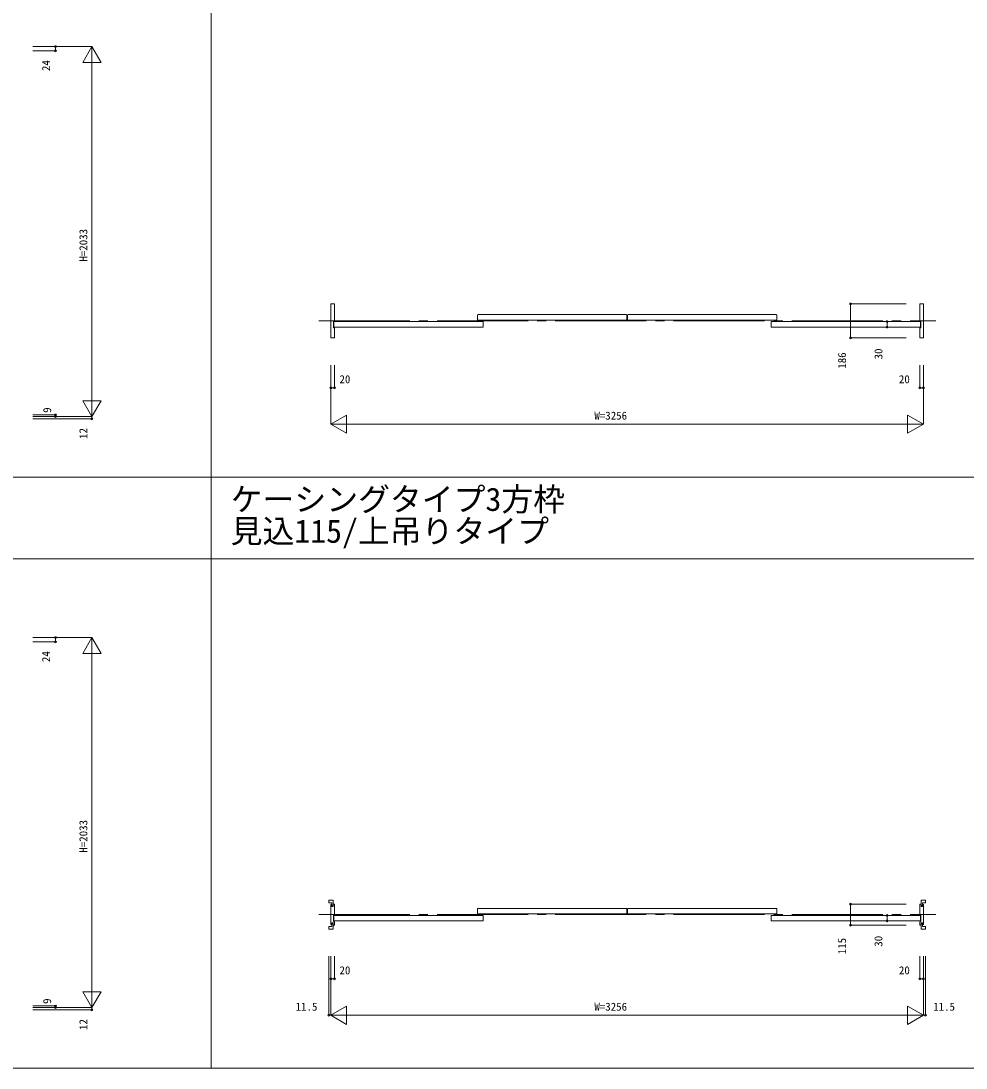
# Model space of a CAD drawing. Units: millimetres, scale not verified. Extents: x -14341 to 14341, y -10000 to 10000.
# Drawn here: x -9685 to -4492, y -10000 to -4247 of the extents above; entities that cross this region are included whole.
import ezdxf
from ezdxf.enums import TextEntityAlignment as Align

# ---------------------------------------------------------------- set-up
doc = ezdxf.new("R2010")
doc.units = ezdxf.units.MM
doc.header["$LTSCALE"] = 50
doc.linetypes.add('USER1', pattern=[13, 10, -1, 1, -1])
for name, color, linetype, lineweight in [('0-0_0', 7, 'Continuous', 18), ('0-1_YKK_F1', 7, 'Continuous', 18), ('0-3_YKK_N1', 2, 'Continuous', 18), ('0-4_YKK_B1', 4, 'Continuous', 18), ('0-5_YKK_Z1', 7, 'Continuous', 18)]:
    doc.layers.add(name, color=color, linetype=linetype, lineweight=lineweight)
doc.styles.add('ＭＳ ゴシック', font='')
doc.styles.get('ＭＳ ゴシック').set_extended_font_data('MS Gothic')

msp = doc.modelspace()

# ---------------------------------------------------------------- linework, layer by layer
at = {"layer": '0-1_YKK_F1'}
for p, q in [((-8640.51, -10000), (-8640.51, 9500)), ((-14340.51, -6752.5), (8459.49, -6752.5)), ((-14340.51, -7202.5), (8459.49, -7202.5)), ((-14340.51, -10000), (14340.51, -10000))]:
    msp.add_line(p, q, dxfattribs=at)
at = {"layer": '0-3_YKK_N1'}
for p, q in [((-9620.01, -4387.5), (-9295.01, -4387.5)), ((-9620.01, -4411.5), (-9495.01, -4411.5)), ((-9495.01, -4387.5), (-9495.01, -4411.5)), ((-9345.01, -4474.1), (-9295.01, -4387.5)), ((-9295.01, -6420.5), (-9295.01, -4387.5)), ((-9295.01, -4387.5), (-9245.01, -4474.1)), ((-9345.01, -4474.1), (-9245.01, -4474.1)), ((-5126.01, -5987.5), (-5126.01, -5801.5)), ((-4821.01, -5801.5), (-5126.01, -5801.5)), ((-4926.01, -5928.5), (-4926.01, -5898.5)), ((-4821.01, -5987.5), (-5126.01, -5987.5)), ((-7982.01, -6137.5), (-7982.01, -6462.5)), ((-7962.01, -6137.5), (-7962.01, -6262.5)), ((-4726.01, -6137.5), (-4726.01, -6462.5)), ((-7982.01, -6262.5), (-7962.01, -6262.5)), ((-9345.01, -6333.9), (-9245.01, -6333.9)), ((-9345.01, -6333.9), (-9295.01, -6420.5)), ((-9295.01, -6420.5), (-9245.01, -6333.9)), ((-9620.01, -6420.5), (-9295.01, -6420.5)), ((-9620.01, -6432.5), (-9295.01, -6432.5)), ((-9295.01, -6420.5), (-9295.01, -6432.5)), ((-7982.01, -6462.5), (-7895.41, -6412.5)), ((-7895.41, -6412.5), (-7895.41, -6512.5)), ((-4812.61, -6412.5), (-4812.61, -6512.5)), ((-4812.61, -6412.5), (-4726.01, -6462.5)), ((-7982.01, -6462.5), (-4726.01, -6462.5)), ((-7982.01, -6462.5), (-7895.41, -6512.5)), ((-4812.61, -6512.5), (-4726.01, -6462.5)), ((-9620.01, -7635), (-9295.01, -7635)), ((-9495.01, -7635), (-9495.01, -7659)), ((-9345.01, -7721.6), (-9295.01, -7635)), ((-9295.01, -9668), (-9295.01, -7635)), ((-9295.01, -7635), (-9245.01, -7721.6)), ((-9620.01, -7659), (-9495.01, -7659)), ((-9345.01, -7721.6), (-9245.01, -7721.6)), ((-5126.01, -9214.5), (-5126.01, -9099.5)), ((-4821.01, -9099.5), (-5126.01, -9099.5)), ((-4926.01, -9191), (-4926.01, -9161)), ((-4821.01, -9214.5), (-5126.01, -9214.5)), ((-7993.51, -9385), (-7993.51, -9710)), ((-7982.01, -9385), (-7982.01, -9710)), ((-7962.01, -9385), (-7962.01, -9510)), ((-4726.01, -9385), (-4726.01, -9710)), ((-4714.51, -9385), (-4714.51, -9710)), ((-7982.01, -9510), (-7962.01, -9510)), ((-9345.01, -9581.4), (-9245.01, -9581.4)), ((-9345.01, -9581.4), (-9295.01, -9668)), ((-9295.01, -9668), (-9245.01, -9581.4)), ((-7982.01, -9710), (-7895.41, -9660)), ((-7895.41, -9660), (-7895.41, -9760)), ((-4812.61, -9660), (-4812.61, -9760)), ((-4812.61, -9660), (-4726.01, -9710)), ((-9620.01, -9668), (-9295.01, -9668)), ((-9620.01, -9680), (-9295.01, -9680)), ((-9295.01, -9668), (-9295.01, -9680)), ((-7982.01, -9710), (-7993.51, -9710)), ((-7982.01, -9710), (-4726.01, -9710)), ((-7982.01, -9710), (-7895.41, -9760)), ((-4812.61, -9760), (-4726.01, -9710)), ((-4726.01, -9710), (-4714.51, -9710))]:
    msp.add_line(p, q, dxfattribs=at)
for points in [[(-4746.01, -6137.5), (-4746.01, -6262.5), (-4726.01, -6262.5)], [(-9620.01, -6411.5), (-9495.01, -6411.5), (-9495.01, -6420.5)], [(-4746.01, -9385), (-4746.01, -9510), (-4726.01, -9510)], [(-9620.01, -9659), (-9495.01, -9659), (-9495.01, -9668)]]:
    msp.add_lwpolyline(points, dxfattribs=at)
for centre in [(-9495.01, -4387.5), (-9495.01, -4411.5), (-5126.01, -5801.5), (-4926.01, -5898.5), (-4926.01, -5928.5), (-5126.01, -5987.5), (-7982.01, -6262.5), (-7962.01, -6262.5), (-4746.01, -6262.5), (-4726.01, -6262.5), (-9495.01, -6411.5), (-9495.01, -6420.5), (-9295.01, -6432.5), (-9495.01, -7635), (-9495.01, -7659), (-5126.01, -9099.5), (-4926.01, -9161), (-4926.01, -9191), (-5126.01, -9214.5), (-7982.01, -9510), (-7962.01, -9510), (-4746.01, -9510), (-4726.01, -9510), (-9495.01, -9659), (-9495.01, -9668), (-9295.01, -9680), (-7993.51, -9710), (-4714.51, -9710)]:
    msp.add_circle(centre, 5, dxfattribs=at)
at = {"layer": '0-4_YKK_B1'}
for p, q in [((-7962.01, -5803.5), (-7962.01, -5892.5)), ((-4746.01, -5803.5), (-4746.01, -5892.5)), ((-7176.01, -5862.5), (-7174.01, -5860.5)), ((-7176.01, -5862.5), (-7176.01, -5888.5)), ((-7174.01, -5860.5), (-6358.01, -5860.5)), ((-6358.01, -5860.5), (-6356.01, -5862.5)), ((-6356.01, -5888.5), (-6356.01, -5862.5)), ((-6350.01, -5860.5), (-6352.01, -5862.5)), ((-6352.01, -5888.5), (-6352.01, -5862.5)), ((-5534.01, -5860.5), (-6350.01, -5860.5)), ((-5532.01, -5862.5), (-5534.01, -5860.5)), ((-5532.01, -5862.5), (-5532.01, -5888.5)), ((-7967.01, -5895.5), (-7967.01, -5931.5)), ((-7963.51, -5898.5), (-7965.51, -5900.5)), ((-7965.51, -5926.5), (-7965.51, -5900.5)), ((-7963.01, -5893.5), (-7965.01, -5893.5)), ((-7147.51, -5898.5), (-7963.51, -5898.5)), ((-7174.01, -5890.5), (-7176.01, -5888.5)), ((-7174.01, -5890.5), (-6358.01, -5890.5)), ((-7145.51, -5900.5), (-7147.51, -5898.5)), ((-7145.51, -5900.5), (-7145.51, -5926.5)), ((-6358.01, -5890.5), (-6356.01, -5888.5)), ((-6350.01, -5890.5), (-6352.01, -5888.5)), ((-5534.01, -5890.5), (-6350.01, -5890.5)), ((-5562.51, -5900.5), (-5560.51, -5898.5)), ((-5562.51, -5900.5), (-5562.51, -5926.5)), ((-5560.51, -5898.5), (-4744.51, -5898.5)), ((-5534.01, -5890.5), (-5532.01, -5888.5)), ((-4745.01, -5893.5), (-4743.01, -5893.5)), ((-4744.51, -5898.5), (-4742.51, -5900.5)), ((-4742.51, -5926.5), (-4742.51, -5900.5)), ((-4741.01, -5895.5), (-4741.01, -5931.5)), ((-7963.51, -5928.5), (-7965.51, -5926.5)), ((-7965.01, -5933.5), (-7963.01, -5933.5)), ((-7147.51, -5928.5), (-7963.51, -5928.5)), ((-7962.01, -5934.5), (-7962.01, -5985.5)), ((-7147.51, -5928.5), (-7145.51, -5926.5)), ((-5560.51, -5928.5), (-5562.51, -5926.5)), ((-5560.51, -5928.5), (-4744.51, -5928.5)), ((-4746.01, -5934.5), (-4746.01, -5985.5)), ((-4743.01, -5933.5), (-4745.01, -5933.5)), ((-4744.51, -5928.5), (-4742.51, -5926.5)), ((-7971.51, -9078), (-7991.51, -9078)), ((-4736.51, -9078), (-4716.51, -9078)), ((-7962.01, -9101.5), (-7962.01, -9155)), ((-7176.01, -9125), (-7174.01, -9123)), ((-7176.01, -9125), (-7176.01, -9151)), ((-7174.01, -9123), (-6358.01, -9123)), ((-6358.01, -9123), (-6356.01, -9125)), ((-6356.01, -9151), (-6356.01, -9125)), ((-6350.01, -9123), (-6352.01, -9125)), ((-6352.01, -9151), (-6352.01, -9125)), ((-5534.01, -9123), (-6350.01, -9123)), ((-5532.01, -9125), (-5534.01, -9123)), ((-5532.01, -9125), (-5532.01, -9151)), ((-4746.01, -9101.5), (-4746.01, -9155)), ((-7967.01, -9158), (-7967.01, -9194)), ((-7963.51, -9161), (-7965.51, -9163)), ((-7965.51, -9189), (-7965.51, -9163)), ((-7963.51, -9191), (-7965.51, -9189)), ((-7963.01, -9156), (-7965.01, -9156)), ((-7965.01, -9196), (-7963.01, -9196)), ((-7147.51, -9161), (-7963.51, -9161)), ((-7147.51, -9191), (-7963.51, -9191)), ((-7962.01, -9197), (-7962.01, -9212.5)), ((-7174.01, -9153), (-7176.01, -9151)), ((-7174.01, -9153), (-6358.01, -9153)), ((-7145.51, -9163), (-7147.51, -9161)), ((-7147.51, -9191), (-7145.51, -9189)), ((-7145.51, -9163), (-7145.51, -9189)), ((-6358.01, -9153), (-6356.01, -9151)), ((-6350.01, -9153), (-6352.01, -9151)), ((-5534.01, -9153), (-6350.01, -9153)), ((-5562.51, -9163), (-5560.51, -9161)), ((-5562.51, -9163), (-5562.51, -9189)), ((-5560.51, -9191), (-5562.51, -9189)), ((-5560.51, -9161), (-4744.51, -9161)), ((-5560.51, -9191), (-4744.51, -9191)), ((-5534.01, -9153), (-5532.01, -9151)), ((-4746.01, -9197), (-4746.01, -9212.5)), ((-4745.01, -9156), (-4743.01, -9156)), ((-4743.01, -9196), (-4745.01, -9196)), ((-4744.51, -9161), (-4742.51, -9163)), ((-4744.51, -9191), (-4742.51, -9189)), ((-4742.51, -9189), (-4742.51, -9163)), ((-4741.01, -9158), (-4741.01, -9194)), ((-7971.51, -9236), (-7991.51, -9236)), ((-4736.51, -9236), (-4716.51, -9236))]:
    msp.add_line(p, q, dxfattribs=at)
for points in [[(-7964.01, -5987.5), (-7982.01, -5987.5), (-7982.01, -5947.5), (-7982.01, -5826.5), (-7982.01, -5801.5), (-7964.01, -5801.5)], [(-4744.01, -5987.5), (-4726.01, -5987.5), (-4726.01, -5947.5), (-4726.01, -5826.5), (-4726.01, -5801.5), (-4744.01, -5801.5)], [(-7993.51, -9080), (-7993.51, -9092), (-7976.51, -9092), (-7976.51, -9106)], [(-7976.51, -9106), (-7969.51, -9106), (-7969.51, -9080)], [(-4731.51, -9106), (-4738.51, -9106), (-4738.51, -9080)], [(-4714.51, -9080), (-4714.51, -9092), (-4731.51, -9092), (-4731.51, -9106)], [(-7964.01, -9214.5), (-7969.01, -9214.5), (-7969.01, -9207.5), (-7969.01, -9202.5), (-7976.71, -9202.5), (-7976.71, -9211), (-7977.71, -9212), (-7982.01, -9212), (-7982.01, -9102), (-7977.71, -9102)], [(-7977.71, -9102), (-7976.71, -9103), (-7976.71, -9111.5), (-7969.01, -9111.5), (-7969.01, -9106.5), (-7969.01, -9099.5), (-7964.01, -9099.5)], [(-4730.31, -9102), (-4731.31, -9103), (-4731.31, -9111.5), (-4739.01, -9111.5), (-4739.01, -9106.5), (-4739.01, -9099.5), (-4744.01, -9099.5)], [(-4744.01, -9214.5), (-4739.01, -9214.5), (-4739.01, -9207.5), (-4739.01, -9202.5), (-4731.31, -9202.5), (-4731.31, -9211), (-4730.31, -9212), (-4726.01, -9212), (-4726.01, -9102), (-4730.31, -9102)], [(-7993.51, -9234), (-7993.51, -9222), (-7976.51, -9222), (-7976.51, -9208)], [(-7976.51, -9208), (-7969.51, -9208), (-7969.51, -9234)], [(-4731.51, -9208), (-4738.51, -9208), (-4738.51, -9234)], [(-4714.51, -9234), (-4714.51, -9222), (-4731.51, -9222), (-4731.51, -9208)]]:
    msp.add_lwpolyline(points, dxfattribs=at)
for centre, radius, start, end in [((-7964.01, -5803.5), 2, 0, 90), ((-4744.01, -5803.5), 2, 90, 180), ((-7965.01, -5895.5), 2, 90, 180), ((-7963.01, -5892.5), 1, 270, 0), ((-4745.01, -5892.5), 1, 180, 270), ((-4743.01, -5895.5), 2, 0, 90), ((-7965.01, -5931.5), 2, 180, 270), ((-7963.01, -5934.5), 1, 0, 90), ((-4745.01, -5934.5), 1, 90, 180), ((-4743.01, -5931.5), 2, 270, 0), ((-7964.01, -5985.5), 2, 270, 0), ((-4744.01, -5985.5), 2, 180, 270), ((-7991.51, -9080), 2, 90, 180), ((-7971.51, -9080), 2, 0, 90), ((-4736.51, -9080), 2, 90, 180), ((-4716.51, -9080), 2, 0, 90), ((-7964.01, -9101.5), 2, 0, 90), ((-4744.01, -9101.5), 2, 90, 180), ((-7965.01, -9158), 2, 90, 180), ((-7965.01, -9194), 2, 180, 270), ((-7963.01, -9155), 1, 270, 0), ((-7963.01, -9197), 1, 0, 90), ((-4745.01, -9155), 1, 180, 270), ((-4745.01, -9197), 1, 90, 180), ((-4743.01, -9158), 2, 0, 90), ((-4743.01, -9194), 2, 270, 0), ((-7991.51, -9234), 2, 180, 270), ((-7971.51, -9234), 2, 270, 0), ((-7964.01, -9212.5), 2, 270, 0), ((-4744.01, -9212.5), 2, 180, 270), ((-4736.51, -9234), 2, 180, 270), ((-4716.51, -9234), 2, 270, 0)]:
    msp.add_arc(centre, radius, start, end, dxfattribs=at)
at = {"layer": '0-5_YKK_Z1', "linetype": 'USER1'}
for p, q in [((-8048.72, -5894.5), (-4658.39, -5894.5)), ((-8048.72, -9157), (-4658.39, -9157))]:
    msp.add_line(p, q, dxfattribs=at)

# ---------------------------------------------------------------- texts
at = {"layer": '0-0_0', "style": 'ＭＳ ゴシック'}
for s, p in [('ケーシングタイプ3方枠', (-8532.51, -6977.5)), ('見込115/上吊りタイプ', (-8532.51, -7152.5))]:
    msp.add_text(s, height=128.3, dxfattribs=at).set_placement(p, align=Align.BOTTOM_LEFT)
at = {"layer": '0-3_YKK_N1', "color": 7, "style": 'ＭＳ ゴシック'}
for s, p in [('24', (-9511.88, -4522.03)), ('H=2033', (-9307.01, -5569)), ('186', (-5138.01, -6157.57)), ('30', (-4938.01, -6106.25)), ('9', (-9505.76, -6399.99)), ('12', (-9307.01, -6543.16)), ('24', (-9511.88, -7769.53)), ('H=2033', (-9307.01, -8816.5)), ('115', (-5138.01, -9374.57)), ('30', (-4938.01, -9333.25)), ('9', (-9505.76, -9647.49)), ('12', (-9307.01, -9790.66))]:
    msp.add_text(s, height=43.99, rotation=90, dxfattribs=at).set_placement(p, align=Align.BOTTOM_LEFT)
for s, p in [('20', (-7934.68, -6250.5)), ('20', (-4860.6, -6250.5)), ('W=3256', (-6534.01, -6450.5)), ('20', (-7934.68, -9498)), ('20', (-4860.6, -9498)), ('11.5', (-8175.85, -9698)), ('W=3256', (-6534.01, -9698)), ('11.5', (-4672.17, -9698))]:
    msp.add_text(s, height=43.99, dxfattribs=at).set_placement(p, align=Align.BOTTOM_LEFT)

doc.saveas('drawing.dxf')
